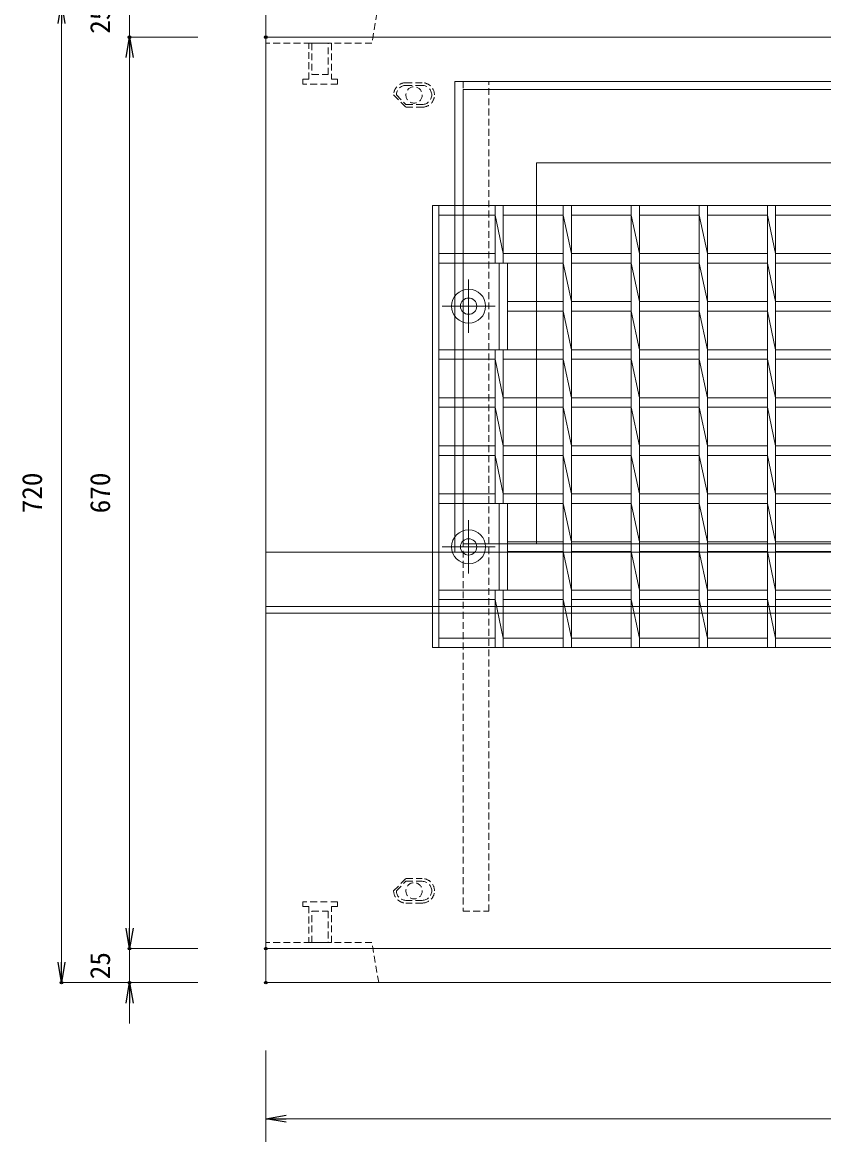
# Model space of a CAD drawing. Units: millimetres, scale not verified. Extents: x -1945 to 1945, y -1223 to 1617.
# Drawn here: x -324 to 265, y 376 to 1193 of the extents above; entities that cross this region are included whole.
import ezdxf
from ezdxf.enums import TextEntityAlignment as Align

# ---------------------------------------------------------------- set-up
doc = ezdxf.new("R2010")
doc.units = ezdxf.units.MM
doc.header["$LTSCALE"] = 10
doc.header["$PDMODE"] = 32
doc.header["$PDSIZE"] = 2
doc.linetypes.add('USER1', pattern=[0.75, 0.5, -0.25])
doc.layers.add('0-0_0', color=7, linetype='Continuous')
doc.layers.add('0-2_DEFPOINTS', color=7, linetype='Continuous')
for name, color, linetype, lineweight in [('0-3_KIJUN', 7, 'USER1', 18), ('0-5_SUNPO_S10', 3, 'Continuous', 18), ('0-7_10-グレーチング', 5, 'Continuous', 18)]:
    doc.layers.add(name, color=color, linetype=linetype, lineweight=lineweight)
doc.styles.add('ＭＳ ゴシック', font='')
doc.styles.get('ＭＳ ゴシック').set_extended_font_data('MS Gothic')

# ---------------------------------------------------------------- blocks, each defined once
blk = doc.blocks.new('_OPEN')
at = {"layer": '0-0_0'}
blk.add_line((0, 0), (-1, 0), dxfattribs=at)
blk.add_lwpolyline([(-1, 0.1667), (0, 0), (-1, -0.1667)], dxfattribs=at)
blk = doc.blocks.new('D14')
at = {"layer": '0-5_SUNPO_S10'}
for p, q in [((1799.48, 1707.39), (1799.48, 1807.39)), ((1814.48, 1807.39), (2782.48, 1807.39))]:
    blk.add_line(p, q, dxfattribs=at)
at = {"layer": '0-5_SUNPO_S10', "xscale": 15, "yscale": 15, "rotation": 180}
blk.add_blockref('_OPEN', (1799.48, 1807.39), dxfattribs=at)
blk = doc.blocks.new('D15')
at = {"layer": '0-2_DEFPOINTS'}
blk.add_point((1799.48, 1907.39), dxfattribs=at)
at = {"layer": '0-5_SUNPO_S10'}
for p, q in [((1799.48, 1857.39), (1799.48, 1807.39)), ((1814.48, 1807.39), (2782.48, 1807.39))]:
    blk.add_line(p, q, dxfattribs=at)
at = {"layer": '0-5_SUNPO_S10', "xscale": 15, "yscale": 15, "rotation": 180}
blk.add_blockref('_OPEN', (1799.48, 1807.39), dxfattribs=at)
blk = doc.blocks.new('D16')
at = {"layer": '0-2_DEFPOINTS'}
for p in [(1799.48, 2627.39), (1699.48, 2602.39), (1799.48, 2602.39)]:
    blk.add_point(p, dxfattribs=at)
at = {"layer": '0-5_SUNPO_S10'}
for p, q in [((1699.48, 2642.39), (1699.48, 2657.39)), ((1749.48, 2627.39), (1699.48, 2627.39)), ((1699.48, 2627.39), (1699.48, 2602.39)), ((1749.48, 2602.39), (1699.48, 2602.39)), ((1699.48, 2587.39), (1699.48, 2572.39))]:
    blk.add_line(p, q, dxfattribs=at)
at = {"layer": '0-5_SUNPO_S10', "xscale": 15, "yscale": 15}
for p, rotation in [((1699.48, 2627.39), 270), ((1699.48, 2602.39), 90)]:
    blk.add_blockref('_OPEN', p, dxfattribs=dict(at, rotation=rotation))
at = {"layer": '0-5_SUNPO_S10', "color": 7, "style": 'ＭＳ ゴシック'}
blk.add_text('25', height=14.66, rotation=90, dxfattribs=at).set_placement((1689.48, 2604.89), align=Align.BOTTOM_LEFT)
blk = doc.blocks.new('D17')
at = {"layer": '0-2_DEFPOINTS'}
for p in [(1799.48, 2602.39), (1699.48, 1932.39), (1799.48, 1932.39)]:
    blk.add_point(p, dxfattribs=at)
at = {"layer": '0-5_SUNPO_S10'}
for p, q in [((1749.48, 2602.39), (1699.48, 2602.39)), ((1699.48, 2587.39), (1699.48, 1947.39)), ((1749.48, 1932.39), (1699.48, 1932.39))]:
    blk.add_line(p, q, dxfattribs=at)
at = {"layer": '0-5_SUNPO_S10', "xscale": 15, "yscale": 15}
for p, rotation in [((1699.48, 2602.39), 90), ((1699.48, 1932.39), 270)]:
    blk.add_blockref('_OPEN', p, dxfattribs=dict(at, rotation=rotation))
at = {"layer": '0-5_SUNPO_S10', "color": 7, "style": 'ＭＳ ゴシック'}
blk.add_text('670', height=14.66, rotation=90, dxfattribs=at).set_placement((1689.48, 2252.39), align=Align.BOTTOM_LEFT)
blk = doc.blocks.new('D18')
at = {"layer": '0-2_DEFPOINTS'}
for p in [(1799.48, 1932.39), (1699.48, 1907.39), (1799.48, 1907.39)]:
    blk.add_point(p, dxfattribs=at)
at = {"layer": '0-5_SUNPO_S10'}
for p, q in [((1699.48, 1947.39), (1699.48, 1962.39)), ((1749.48, 1932.39), (1699.48, 1932.39)), ((1699.48, 1932.39), (1699.48, 1907.39)), ((1749.48, 1907.39), (1699.48, 1907.39)), ((1699.48, 1892.39), (1699.48, 1877.39))]:
    blk.add_line(p, q, dxfattribs=at)
at = {"layer": '0-5_SUNPO_S10', "xscale": 15, "yscale": 15}
for p, rotation in [((1699.48, 1932.39), 270), ((1699.48, 1907.39), 90)]:
    blk.add_blockref('_OPEN', p, dxfattribs=dict(at, rotation=rotation))
at = {"layer": '0-5_SUNPO_S10', "color": 7, "style": 'ＭＳ ゴシック'}
blk.add_text('25', height=14.66, rotation=90, dxfattribs=at).set_placement((1689.48, 1909.89), align=Align.BOTTOM_LEFT)
blk = doc.blocks.new('D19')
at = {"layer": '0-2_DEFPOINTS'}
for p in [(1799.48, 2627.39), (1649.48, 1907.39), (1799.48, 1907.39)]:
    blk.add_point(p, dxfattribs=at)
at = {"layer": '0-5_SUNPO_S10'}
for p, q in [((1749.48, 2627.39), (1649.48, 2627.39)), ((1649.48, 2612.39), (1649.48, 1922.39)), ((1749.48, 1907.39), (1649.48, 1907.39))]:
    blk.add_line(p, q, dxfattribs=at)
at = {"layer": '0-5_SUNPO_S10', "xscale": 15, "yscale": 15}
for p, rotation in [((1649.48, 2627.39), 90), ((1649.48, 1907.39), 270)]:
    blk.add_blockref('_OPEN', p, dxfattribs=dict(at, rotation=rotation))
at = {"layer": '0-5_SUNPO_S10', "color": 7, "style": 'ＭＳ ゴシック'}
blk.add_text('720', height=14.66, rotation=90, dxfattribs=at).set_placement((1639.48, 2252.39), align=Align.BOTTOM_LEFT)
blk = doc.blocks.new('A$C4F656620')
at = {"layer": '0-7_10-グレーチング'}
for p, q in [((-22.4, 248.75), (-22.4, -76.25)), ((-22.4, 248.75), (-17.9, 248.75)), ((-17.9, 248.75), (23.6, 248.75)), ((-17.9, 248.75), (-17.9, -76.25)), ((23.6, 248.75), (23.6, 206.42)), ((23.6, 248.75), (29.6, 248.75)), ((29.6, 248.75), (29.6, 206.42)), ((29.6, 248.75), (73.6, 248.75)), ((73.6, 248.75), (73.6, -76.25)), ((73.6, 248.75), (79.6, 248.75)), ((79.6, 248.75), (79.6, -76.25)), ((79.6, 248.75), (123.6, 248.75)), ((123.6, 248.75), (123.6, -76.25)), ((123.6, 248.75), (129.6, 248.75)), ((129.6, 248.75), (129.6, -76.25)), ((129.6, 248.75), (173.6, 248.75)), ((173.6, 248.75), (173.6, -76.25)), ((173.6, 248.75), (179.6, 248.75)), ((179.6, 248.75), (179.6, -76.25)), ((179.6, 248.75), (223.6, 248.75)), ((223.6, 248.75), (223.6, -76.25)), ((223.6, 248.75), (229.6, 248.75)), ((229.6, 248.75), (229.6, -76.25)), ((229.6, 248.75), (273.6, 248.75)), ((-17.9, 241.75), (23.6, 241.75)), ((23.6, 241.75), (29.6, 213.42)), ((29.6, 241.75), (73.6, 241.75)), ((73.6, 241.75), (79.6, 213.42)), ((79.6, 241.75), (123.6, 241.75)), ((123.6, 241.75), (129.6, 213.42)), ((129.6, 241.75), (173.6, 241.75)), ((173.6, 241.75), (179.6, 213.42)), ((179.6, 241.75), (223.6, 241.75)), ((223.6, 241.75), (229.6, 213.42)), ((229.6, 241.75), (273.6, 241.75)), ((-17.9, 213.42), (23.6, 213.42)), ((29.6, 213.42), (73.6, 213.42)), ((79.6, 213.42), (123.6, 213.42)), ((129.6, 213.42), (173.6, 213.42)), ((179.6, 213.42), (223.6, 213.42)), ((229.6, 213.42), (273.6, 213.42)), ((-17.9, 206.42), (73.6, 206.42)), ((26.6, 142.8), (26.6, 206.42)), ((32.6, 142.8), (32.6, 206.42)), ((73.6, 206.42), (79.6, 178.09)), ((79.6, 206.42), (123.6, 206.42)), ((123.6, 206.42), (129.6, 178.09)), ((129.6, 206.42), (173.6, 206.42)), ((173.6, 206.42), (179.6, 178.09)), ((179.6, 206.42), (223.6, 206.42)), ((223.6, 206.42), (229.6, 178.09)), ((229.6, 206.42), (273.6, 206.42)), ((4.1, 155.25), (4.1, 194.25)), ((-15.4, 174.75), (23.6, 174.75)), ((73.6, 178.11), (32.6, 178.11)), ((79.6, 178.09), (123.6, 178.09)), ((129.6, 178.09), (173.6, 178.09)), ((179.6, 178.09), (223.6, 178.09)), ((229.6, 178.09), (273.6, 178.09)), ((73.6, 171.11), (32.6, 171.11)), ((73.6, 171.09), (79.6, 142.75)), ((79.6, 171.09), (123.6, 171.09)), ((123.6, 171.09), (129.6, 142.75)), ((129.6, 171.09), (173.6, 171.09)), ((173.6, 171.09), (179.6, 142.75)), ((179.6, 171.09), (223.6, 171.09)), ((223.6, 171.09), (229.6, 142.75)), ((229.6, 171.09), (273.6, 171.09)), ((-17.9, 142.75), (73.6, 142.75)), ((23.6, 142.75), (23.6, 29.75)), ((29.6, 142.75), (29.6, 29.75)), ((79.6, 142.75), (123.6, 142.75)), ((129.6, 142.75), (173.6, 142.75)), ((179.6, 142.75), (223.6, 142.75)), ((229.6, 142.75), (273.6, 142.75)), ((-17.9, 135.75), (23.6, 135.75)), ((23.6, 135.75), (29.6, 107.42)), ((29.6, 135.75), (73.6, 135.75)), ((73.6, 135.75), (79.6, 107.42)), ((79.6, 135.75), (123.6, 135.75)), ((123.6, 135.75), (129.6, 107.42)), ((129.6, 135.75), (173.6, 135.75)), ((173.6, 135.75), (179.6, 107.42)), ((179.6, 135.75), (223.6, 135.75)), ((223.6, 135.75), (229.6, 107.42)), ((229.6, 135.75), (273.6, 135.75)), ((-17.9, 107.42), (23.6, 107.42)), ((29.6, 107.42), (73.6, 107.42)), ((79.6, 107.42), (123.6, 107.42)), ((129.6, 107.42), (173.6, 107.42)), ((179.6, 107.42), (223.6, 107.42)), ((229.6, 107.42), (273.6, 107.42)), ((-17.9, 100.42), (23.6, 100.42)), ((23.6, 100.42), (29.6, 72.09)), ((29.6, 100.42), (73.6, 100.42)), ((73.6, 100.42), (79.6, 72.09)), ((79.6, 100.42), (123.6, 100.42)), ((123.6, 100.42), (129.6, 72.09)), ((129.6, 100.42), (173.6, 100.42)), ((173.6, 100.42), (179.6, 72.09)), ((179.6, 100.42), (223.6, 100.42)), ((223.6, 100.42), (229.6, 72.09)), ((229.6, 100.42), (273.6, 100.42)), ((-17.9, 72.09), (23.6, 72.09)), ((29.6, 72.09), (73.6, 72.09)), ((79.6, 72.09), (123.6, 72.09)), ((129.6, 72.09), (173.6, 72.09)), ((179.6, 72.09), (223.6, 72.09)), ((229.6, 72.09), (273.6, 72.09)), ((-17.9, 65.09), (23.6, 65.09)), ((23.6, 65.09), (29.6, 36.75)), ((29.6, 65.09), (73.6, 65.09)), ((73.6, 65.09), (79.6, 36.75)), ((79.6, 65.09), (123.6, 65.09)), ((123.6, 65.09), (129.6, 36.75)), ((129.6, 65.09), (173.6, 65.09)), ((173.6, 65.09), (179.6, 36.75)), ((179.6, 65.09), (223.6, 65.09)), ((223.6, 65.09), (229.6, 36.75)), ((229.6, 65.09), (273.6, 65.09)), ((-17.9, 36.75), (23.6, 36.75)), ((29.6, 36.75), (73.6, 36.75)), ((79.6, 36.75), (123.6, 36.75)), ((129.6, 36.75), (173.6, 36.75)), ((179.6, 36.75), (223.6, 36.75)), ((229.6, 36.75), (273.6, 36.75)), ((26.6, -33.86), (26.6, 29.75)), ((32.6, -33.86), (32.6, 29.75)), ((79.6, 29.75), (123.6, 29.75)), ((123.6, 29.75), (129.6, 1.42)), ((129.6, 29.75), (173.6, 29.75)), ((173.6, 29.75), (179.6, 1.42)), ((179.6, 29.75), (223.6, 29.75)), ((223.6, 29.75), (229.6, 1.42)), ((229.6, 29.75), (273.6, 29.75)), ((4.1, -21.67), (4.1, 17.33)), ((73.6, 1.44), (32.6, 1.44)), ((79.6, 1.42), (123.6, 1.42)), ((129.6, 1.42), (173.6, 1.42)), ((179.6, 1.42), (223.6, 1.42)), ((229.6, 1.42), (273.6, 1.42)), ((-15.4, -2.17), (23.6, -2.17)), ((73.6, -5.56), (32.6, -5.56)), ((73.6, -5.58), (79.6, -33.91)), ((79.6, -5.58), (123.6, -5.58)), ((123.6, -5.58), (129.6, -33.91)), ((129.6, -5.58), (173.6, -5.58)), ((173.6, -5.58), (179.6, -33.91)), ((179.6, -5.58), (223.6, -5.58)), ((223.6, -5.58), (229.6, -33.91)), ((229.6, -5.58), (273.6, -5.58)), ((-17.9, -33.91), (73.6, -33.91)), ((23.6, -33.91), (23.6, -76.25)), ((29.6, -33.91), (29.6, -76.25)), ((79.6, -33.91), (123.6, -33.91)), ((129.6, -33.91), (173.6, -33.91)), ((179.6, -33.91), (223.6, -33.91)), ((229.6, -33.91), (273.6, -33.91)), ((-17.9, -40.91), (23.6, -40.91)), ((23.6, -40.91), (29.6, -69.25)), ((29.6, -40.91), (73.6, -40.91)), ((73.6, -40.91), (79.6, -69.25)), ((79.6, -40.91), (123.6, -40.91)), ((123.6, -40.91), (129.6, -69.25)), ((129.6, -40.91), (173.6, -40.91)), ((173.6, -40.91), (179.6, -69.25)), ((179.6, -40.91), (223.6, -40.91)), ((223.6, -40.91), (229.6, -69.25)), ((229.6, -40.91), (273.6, -40.91)), ((-17.9, -69.25), (23.6, -69.25)), ((29.6, -69.25), (73.6, -69.25)), ((79.6, -69.25), (123.6, -69.25)), ((129.6, -69.25), (173.6, -69.25)), ((179.6, -69.25), (223.6, -69.25)), ((229.6, -69.25), (273.6, -69.25)), ((-22.4, -76.25), (-17.9, -76.25)), ((-17.9, -76.25), (23.6, -76.25)), ((23.6, -76.25), (29.6, -76.25)), ((29.6, -76.25), (73.6, -76.25)), ((73.6, -76.25), (79.6, -76.25)), ((79.6, -76.25), (123.6, -76.25)), ((123.6, -76.25), (129.6, -76.25)), ((129.6, -76.25), (173.6, -76.25)), ((173.6, -76.25), (179.6, -76.25)), ((179.6, -76.25), (223.6, -76.25)), ((223.6, -76.25), (229.6, -76.25)), ((229.6, -76.25), (273.6, -76.25))]:
    blk.add_line(p, q, dxfattribs=at)
blk.add_lwpolyline([(-17.9, 29.75), (73.6, 29.75), (79.6, 1.42)], dxfattribs=at)
for centre, radius in [((4.1, 174.75), 12.5), ((4.1, 174.75), 6), ((4.1, -2.17), 12.5), ((4.1, -2.17), 6)]:
    blk.add_circle(centre, radius, dxfattribs=at)

msp = doc.modelspace()

# ---------------------------------------------------------------- linework, layer by layer
at = {"layer": '0-3_KIJUN'}
for p, q in [((-30.52, 1148.89), (-42.52, 1148.89)), ((-30.52, 1146.89), (-42.52, 1146.89)), ((-51.52, 1139.89), (-42.52, 1130.89)), ((-49.52, 1139.89), (-42.52, 1132.89)), ((-42.52, 1132.89), (-30.52, 1132.89)), ((-42.52, 1130.89), (-30.52, 1130.89)), ((-51.52, 554.89), (-42.52, 563.89)), ((-49.52, 554.89), (-42.52, 561.89)), ((-42.52, 563.89), (-30.52, 563.89)), ((-42.52, 561.89), (-30.52, 561.89)), ((-30.52, 547.89), (-42.52, 547.89)), ((-30.52, 545.89), (-42.52, 545.89))]:
    msp.add_line(p, q, dxfattribs=at)
at = {"layer": '0-3_KIJUN', "linetype": 'Continuous'}
for p, q in [((-6.52, 803.89), (-145.52, 803.89)), ((-145.52, 763.89), (852.48, 763.89)), ((-145.52, 758.89), (852.48, 758.89))]:
    msp.add_line(p, q, dxfattribs=at)
for points in [[(852.48, 487.39), (-145.52, 487.39), (-145.52, 1207.39), (852.48, 1207.39)], [(852.48, 1182.39), (-145.52, 1182.39), (-145.52, 512.39), (852.48, 512.39)], [(713.48, 1149.89), (-6.52, 1149.89), (-6.52, 803.89), (713.48, 803.89)], [(707.48, 1143.89), (-0.52, 1143.89), (-0.52, 809.89), (707.48, 809.89)], [(653.48, 1089.89), (53.48, 1089.89), (53.48, 809.89), (653.48, 809.89)]]:
    msp.add_lwpolyline(points, close=True, dxfattribs=at)
at = {"layer": '0-3_KIJUN'}
for points in [[(-67.52, 1177.89), (-145.52, 1177.89), (-145.52, 1207.39), (-62.52, 1207.39)], [(-113.75, 1177.89), (-97.3, 1177.89), (-97.3, 1151.39), (-92.77, 1151.39), (-92.77, 1147.89), (-118.27, 1147.89), (-118.27, 1151.39), (-113.75, 1151.39)], [(-99.52, 1177.89), (-111.52, 1177.89), (-111.52, 1154.89), (-99.52, 1154.89)], [(18.48, 1149.89), (-0.52, 1149.89), (-0.52, 539.89), (18.48, 539.89)], [(-113.75, 516.89), (-97.3, 516.89), (-97.3, 543.39), (-92.77, 543.39), (-92.77, 546.89), (-118.27, 546.89), (-118.27, 543.39), (-113.75, 543.39)], [(-99.52, 516.89), (-111.52, 516.89), (-111.52, 539.89), (-99.52, 539.89)], [(-67.52, 516.89), (-145.52, 516.89), (-145.52, 487.39), (-62.52, 487.39)]]:
    msp.add_lwpolyline(points, close=True, dxfattribs=at)
for centre in [(-36.52, 1139.89), (-36.52, 554.89)]:
    msp.add_circle(centre, 6, dxfattribs=at)
for centre, radius, start, end in [((-42.52, 1139.89), 9, 90, 180), ((-42.52, 1139.89), 7, 90, 180), ((-30.52, 1139.89), 9, 0, 90), ((-30.52, 1139.89), 7, 360, 90), ((-30.52, 1139.89), 9, 270, 360), ((-30.52, 1139.89), 7, 270, 0), ((-30.52, 554.89), 9, 360, 90), ((-30.52, 554.89), 7, 360, 90), ((-42.52, 554.89), 9, 180, 270), ((-42.52, 554.89), 7, 180, 270), ((-30.52, 554.89), 9, 270, 360), ((-30.52, 554.89), 7, 270, 360)]:
    msp.add_arc(centre, radius, start, end, dxfattribs=at)

# ---------------------------------------------------------------- block references
at = {"layer": '0-5_SUNPO_S10'}
for name in ['D16', 'D19', 'D17', 'D18', 'D15', 'D14']:
    msp.add_blockref(name, (-1945, -1420), dxfattribs=at)
at = {"layer": '0-7_10-グレーチング'}
msp.add_blockref('A$C4F656620', (-0.52, 809.89), dxfattribs=at)

doc.saveas('drawing.dxf')
